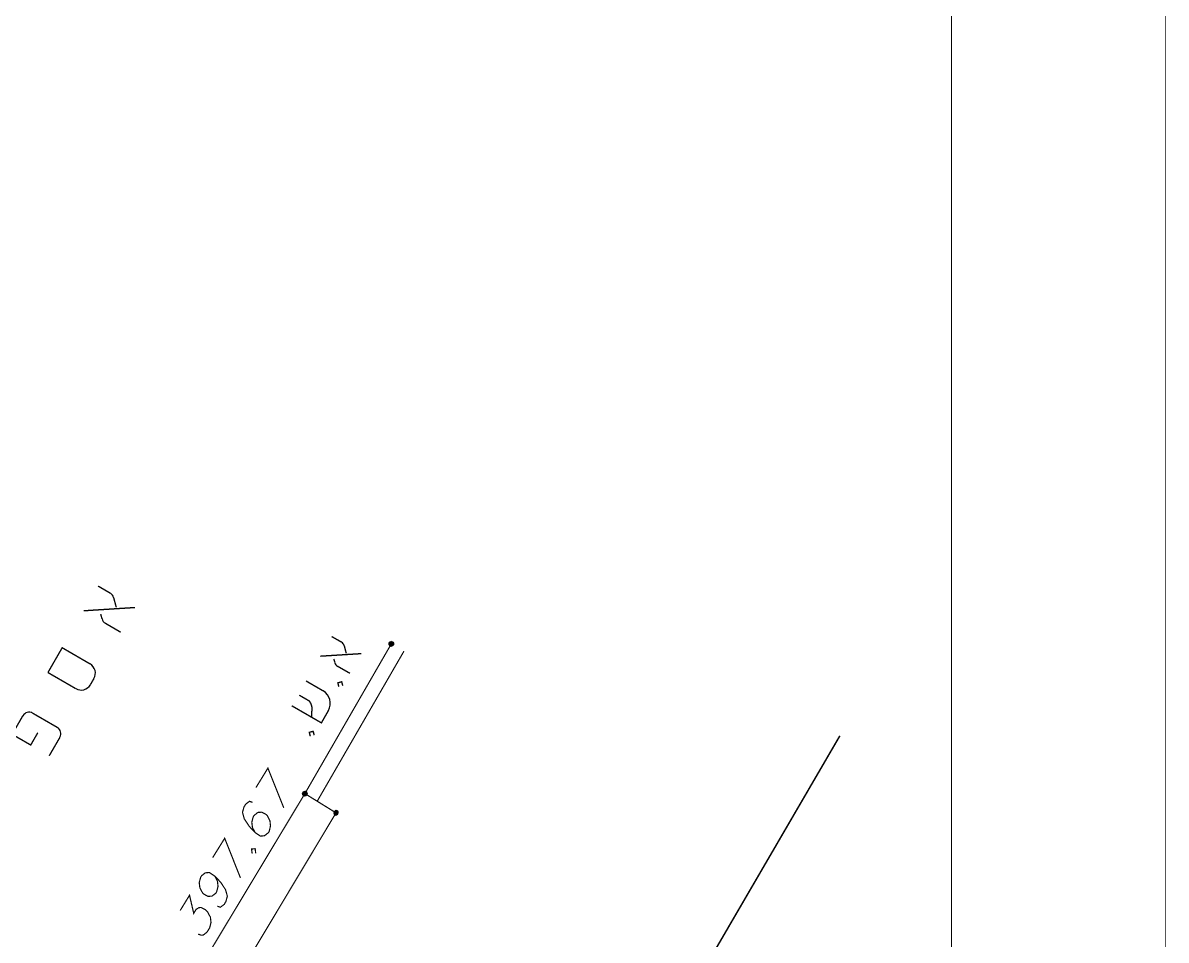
# Model space of a CAD drawing. Extents: x 489 to 720, y 1028 to 1176.
# Drawn here: x 549.33 to 562.69, y 1064.26 to 1074.98 of the extents above; entities that cross this region are included whole.
import ezdxf

# ---------------------------------------------------------------- set-up
doc = ezdxf.new("R2010")
doc.units = 0
doc.header["$MEASUREMENT"] = 0
for name, color, linetype in [('1202', 7, 'Continuous'), ('1501-EVEN-SOFA', 7, 'Continuous'), ('2410-EVEN-SOFA', 7, 'Continuous'), ('M1280', 7, 'Continuous'), ('M1602', 7, 'Continuous')]:
    doc.layers.add(name, color=color, linetype=linetype)

msp = doc.modelspace()

# ---------------------------------------------------------------- hatches: boundary and pattern name
at = {"layer": '1501-EVEN-SOFA', "linetype": 'Continuous', "ltscale": 0.045455}
for points in [[(553.614, 1067.735), (553.66, 1067.709), (553.611, 1067.726)], [(553.66, 1067.709), (553.611, 1067.726), (553.653, 1067.701)], [(553.611, 1067.726), (553.653, 1067.701), (553.611, 1067.716)], [(553.653, 1067.701), (553.611, 1067.716), (553.644, 1067.697)], [(553.611, 1067.716), (553.644, 1067.697), (553.615, 1067.706)], [(553.621, 1067.743), (553.663, 1067.72), (553.614, 1067.735)], [(553.663, 1067.72), (553.614, 1067.735), (553.66, 1067.709)], [(553.644, 1067.697), (553.615, 1067.706), (553.633, 1067.697)], [(553.615, 1067.706), (553.633, 1067.697), (553.623, 1067.7)], [(553.63, 1067.748), (553.662, 1067.73), (553.621, 1067.743)], [(553.662, 1067.73), (553.621, 1067.743), (553.663, 1067.72)], [(553.64, 1067.749), (553.657, 1067.739), (553.63, 1067.748)], [(553.657, 1067.739), (553.63, 1067.748), (553.662, 1067.73)], [(553.649, 1067.746), (553.64, 1067.749), (553.657, 1067.739)], [(552.604, 1065.988), (552.649, 1065.959), (552.6, 1065.978)], [(552.649, 1065.959), (552.6, 1065.978), (552.642, 1065.953)], [(552.6, 1065.978), (552.642, 1065.953), (552.6, 1065.967)], [(552.642, 1065.953), (552.6, 1065.967), (552.632, 1065.948)], [(552.6, 1065.967), (552.632, 1065.948), (552.605, 1065.958)], [(552.611, 1065.995), (552.653, 1065.97), (552.604, 1065.988)], [(552.653, 1065.97), (552.604, 1065.988), (552.649, 1065.959)], [(552.621, 1065.999), (552.652, 1065.98), (552.611, 1065.995)], [(552.652, 1065.98), (552.611, 1065.995), (552.653, 1065.97)], [(552.631, 1065.999), (552.648, 1065.989), (552.621, 1065.999)], [(552.648, 1065.989), (552.621, 1065.999), (552.652, 1065.98)], [(552.64, 1065.996), (552.631, 1065.999), (552.648, 1065.989)], [(552.632, 1065.948), (552.605, 1065.958), (552.622, 1065.948)], [(552.605, 1065.958), (552.622, 1065.948), (552.613, 1065.951)], [(552.966, 1065.753), (553.014, 1065.734), (552.97, 1065.762)], [(552.966, 1065.742), (553.007, 1065.728), (552.966, 1065.753)], [(553.007, 1065.728), (552.966, 1065.753), (553.014, 1065.734)], [(552.971, 1065.732), (552.998, 1065.723), (552.966, 1065.742)], [(552.998, 1065.723), (552.966, 1065.742), (553.007, 1065.728)], [(552.97, 1065.762), (553.017, 1065.745), (552.977, 1065.77)], [(553.014, 1065.734), (552.97, 1065.762), (553.017, 1065.745)], [(552.979, 1065.725), (552.988, 1065.722), (552.971, 1065.732)], [(552.988, 1065.722), (552.971, 1065.732), (552.998, 1065.723)], [(552.977, 1065.77), (553.017, 1065.755), (552.986, 1065.774)], [(553.017, 1065.745), (552.977, 1065.77), (553.017, 1065.755)], [(553.017, 1065.755), (552.986, 1065.774), (553.013, 1065.764)], [(552.986, 1065.774), (553.013, 1065.764), (552.996, 1065.774)], [(553.013, 1065.764), (552.996, 1065.774), (553.005, 1065.771)]]:
    msp.add_hatch(color=251, dxfattribs=at).paths.add_polyline_path(points, flags=0)

# ---------------------------------------------------------------- linework, layer by layer
at = {"color": 250, "linetype": 'Continuous', "ltscale": 0.045455}
for points, const_width in [([(550.354, 1068.315), (550.21, 1068.399)], 0.0158), ([(550.423, 1068.15), (550.392, 1068.265)], 0.0158), ([(550.042, 1068.11), (550.642, 1068.148)], 0.0158), ([(550.241, 1068.072), (550.256, 1068.015)], 0.0158), ([(550.295, 1067.964), (550.475, 1067.859)], 0.0158), ([(553.056, 1067.743), (552.94, 1067.809)], 0.0158), ([(553.111, 1067.612), (553.087, 1067.703)], 0.0158), ([(550.116, 1067.489), (549.791, 1067.678), (549.624, 1067.388)], 0.0158), ([(552.806, 1067.579), (553.287, 1067.609)], 0.0158), ([(552.965, 1067.548), (552.978, 1067.503)], 0.0158), ([(553.008, 1067.462), (553.154, 1067.379)], 0.0158), ([(549.624, 1067.388), (549.949, 1067.2)], 0.0158), ([(550.12, 1067.246), (550.162, 1067.318)], 0.0158), ([(552.842, 1067.173), (552.64, 1067.29)], 0.0158), ([(553.024, 1067.222), (553.012, 1067.267), (553.057, 1067.28), (553.07, 1067.234)], 0.0158), ([(552.704, 1066.867), (552.711, 1066.979), (552.698, 1067.024), (552.678, 1067.056), (552.562, 1067.123)], 0.0158), ([(549.735, 1066.746), (549.446, 1066.913)], 0.0158), ([(552.473, 1067), (552.82, 1066.8), (552.903, 1066.945)], 0.0158), ([(549.331, 1066.883), (549.206, 1066.666), (549.423, 1066.541), (549.506, 1066.685)], 0.0158), ([(549.639, 1066.415), (549.765, 1066.632)], 0.0158), ([(552.69, 1066.643), (552.679, 1066.689), (552.724, 1066.701), (552.736, 1066.656)], 0.0158), ([(552.055, 1066.043), (552.195, 1066.271), (552.38, 1065.807)], 0.0138), ([(552.015, 1065.871), (551.979, 1065.883), (551.935, 1065.849), (551.915, 1065.816), (551.898, 1065.754), (551.919, 1065.678), (551.977, 1065.59), (552.045, 1065.518), (552.108, 1065.476), (552.156, 1065.481), (552.199, 1065.515), (552.21, 1065.531), (552.225, 1065.595), (552.219, 1065.655), (552.188, 1065.715), (552.174, 1065.729), (552.124, 1065.756), (552.077, 1065.753), (552.033, 1065.717), (552.023, 1065.701), (552.007, 1065.639), (552.014, 1065.578), (552.045, 1065.518)], 0.0138), ([(551.549, 1065.224), (551.69, 1065.451), (551.874, 1064.988)], 0.0138), ([(552.011, 1065.272), (552.004, 1065.325), (552.046, 1065.329), (552.052, 1065.275)], 0.0138), ([(551.574, 1065.009), (551.605, 1064.95), (551.612, 1064.889), (551.596, 1064.826), (551.586, 1064.809), (551.542, 1064.775), (551.495, 1064.772), (551.445, 1064.799), (551.431, 1064.813), (551.4, 1064.872), (551.392, 1064.933), (551.41, 1064.997), (551.42, 1065.013), (551.463, 1065.047), (551.511, 1065.051), (551.574, 1065.009), (551.642, 1064.938), (551.7, 1064.85), (551.721, 1064.774), (551.704, 1064.712), (551.685, 1064.679), (551.64, 1064.645), (551.604, 1064.657)], 0.0138), ([(551.17, 1064.607), (551.279, 1064.785), (551.328, 1064.573), (551.357, 1064.622), (551.391, 1064.64), (551.415, 1064.642), (551.465, 1064.615), (551.492, 1064.587), (551.523, 1064.528), (551.53, 1064.466), (551.514, 1064.403), (551.483, 1064.354), (551.44, 1064.32), (551.416, 1064.318), (551.38, 1064.331)], 0.0138)]:
    msp.add_lwpolyline(points, dxfattribs=dict(at, const_width=const_width))
for centre, radius, start, end in [((550.312, 1068.243), 0.083, 14.9359, 59.9359), ((550.312, 1068.243), 0.083, 14.9359, 59.9359), ((550.337, 1068.037), 0.083, 194.9304, 239.9304), ((550.337, 1068.037), 0.083, 194.9304, 239.9304), ((553.022, 1067.685), 0.0659, 14.9963, 59.9963), ((553.022, 1067.685), 0.0659, 14.9963, 59.9963), ((550.054, 1067.381), 0.125, 329.9304, 419.9304), ((553.042, 1067.52), 0.0659, 194.9908, 239.9909), ((553.042, 1067.52), 0.0659, 194.9908, 239.9909), ((550.012, 1067.308), 0.125, 239.9304, 329.9304), ((552.758, 1067.029), 0.166, 329.9908, 419.9908), ((549.404, 1066.841), 0.083, 59.9359, 149.9304), ((549.692, 1066.674), 0.083, 329.9304, 419.9304)]:
    msp.add_arc(centre, radius, start, end, dxfattribs=at)
at = {"layer": '1202', "color": 7, "linetype": 'Continuous', "ltscale": 0.045455, "const_width": 0.0112}
for points in [[(488.854, 1028.441), (562.687, 1028.441), (562.687, 1101.273), (488.854, 1101.273)], [(491.356, 1030.943), (560.185, 1030.943), (560.185, 1098.771), (491.356, 1098.771)]]:
    msp.add_lwpolyline(points, dxfattribs=at)
at = {"layer": '1501-EVEN-SOFA', "color": 251, "linetype": 'Continuous', "ltscale": 0.045455, "const_width": 0.0138}
for points in [[(553.606, 1067.723), (553.667, 1067.723)], [(552.596, 1065.973), (552.657, 1065.973)], [(552.961, 1065.748), (553.022, 1065.748)]]:
    msp.add_lwpolyline(points, dxfattribs=at)
at = {"layer": '1501-EVEN-SOFA', "color": 251, "linetype": 'Continuous', "ltscale": 0.045455}
for points in [[(553.614, 1067.735), (553.66, 1067.709), (553.611, 1067.726)], [(553.66, 1067.709), (553.611, 1067.726), (553.653, 1067.701)], [(553.611, 1067.726), (553.653, 1067.701), (553.611, 1067.716)], [(553.653, 1067.701), (553.611, 1067.716), (553.644, 1067.697)], [(553.611, 1067.716), (553.644, 1067.697), (553.615, 1067.706)], [(553.621, 1067.743), (553.663, 1067.72), (553.614, 1067.735)], [(553.663, 1067.72), (553.614, 1067.735), (553.66, 1067.709)], [(553.644, 1067.697), (553.615, 1067.706), (553.633, 1067.697)], [(553.615, 1067.706), (553.633, 1067.697), (553.623, 1067.7)], [(553.63, 1067.748), (553.662, 1067.73), (553.621, 1067.743)], [(553.662, 1067.73), (553.621, 1067.743), (553.663, 1067.72)], [(553.64, 1067.749), (553.657, 1067.739), (553.63, 1067.748)], [(553.657, 1067.739), (553.63, 1067.748), (553.662, 1067.73)], [(553.649, 1067.746), (553.64, 1067.749), (553.657, 1067.739)], [(552.604, 1065.988), (552.649, 1065.959), (552.6, 1065.978)], [(552.649, 1065.959), (552.6, 1065.978), (552.642, 1065.953)], [(552.6, 1065.978), (552.642, 1065.953), (552.6, 1065.967)], [(552.642, 1065.953), (552.6, 1065.967), (552.632, 1065.948)], [(552.6, 1065.967), (552.632, 1065.948), (552.605, 1065.958)], [(552.611, 1065.995), (552.653, 1065.97), (552.604, 1065.988)], [(552.653, 1065.97), (552.604, 1065.988), (552.649, 1065.959)], [(552.621, 1065.999), (552.652, 1065.98), (552.611, 1065.995)], [(552.652, 1065.98), (552.611, 1065.995), (552.653, 1065.97)], [(552.631, 1065.999), (552.648, 1065.989), (552.621, 1065.999)], [(552.648, 1065.989), (552.621, 1065.999), (552.652, 1065.98)], [(552.64, 1065.996), (552.631, 1065.999), (552.648, 1065.989)], [(552.632, 1065.948), (552.605, 1065.958), (552.622, 1065.948)], [(552.605, 1065.958), (552.622, 1065.948), (552.613, 1065.951)], [(552.966, 1065.753), (553.014, 1065.734), (552.97, 1065.762)], [(552.966, 1065.742), (553.007, 1065.728), (552.966, 1065.753)], [(553.007, 1065.728), (552.966, 1065.753), (553.014, 1065.734)], [(552.971, 1065.732), (552.998, 1065.723), (552.966, 1065.742)], [(552.998, 1065.723), (552.966, 1065.742), (553.007, 1065.728)], [(552.97, 1065.762), (553.017, 1065.745), (552.977, 1065.77)], [(553.014, 1065.734), (552.97, 1065.762), (553.017, 1065.745)], [(552.979, 1065.725), (552.988, 1065.722), (552.971, 1065.732)], [(552.988, 1065.722), (552.971, 1065.732), (552.998, 1065.723)], [(552.977, 1065.77), (553.017, 1065.755), (552.986, 1065.774)], [(553.017, 1065.745), (552.977, 1065.77), (553.017, 1065.755)], [(553.017, 1065.755), (552.986, 1065.774), (553.013, 1065.764)], [(552.986, 1065.774), (553.013, 1065.764), (552.996, 1065.774)], [(553.013, 1065.764), (552.996, 1065.774), (553.005, 1065.771)]]:
    msp.add_lwpolyline(points, dxfattribs=at)
for centre in [(553.637, 1067.723), (552.627, 1065.973)]:
    msp.add_circle(centre, 0.0261, dxfattribs=at)
msp.add_arc((552.991, 1065.748), 0.0261, 329.0515, 329.0515, dxfattribs=at)
at = {"layer": '2410-EVEN-SOFA', "color": 251, "linetype": 'Continuous', "ltscale": 0.045455, "const_width": 0.0138}
for points in [[(537.753, 1037.748), (539.744, 1041.204), (543.372, 1047.492), (545.783, 1051.654), (545.192, 1053.616), (545.588, 1053.396), (548.575, 1058.367), (551.61, 1063.442), (552.991, 1065.748), (552.627, 1065.973), (553.637, 1067.723)], [(552.774, 1065.889), (553.785, 1067.638)], [(545.192, 1053.616), (552.627, 1065.973)]]:
    msp.add_lwpolyline(points, dxfattribs=at)
at = {"layer": 'M1280', "color": 7, "linetype": 'Continuous', "ltscale": 0.045455, "const_width": 0.0112}
msp.add_lwpolyline([(491.356, 1030.943), (560.185, 1030.943), (560.185, 1098.771), (491.356, 1098.771)], dxfattribs=at)
at = {"layer": 'M1602', "color": 214, "linetype": 'Continuous', "ltscale": 0.045455, "const_width": 0.0182}
msp.add_lwpolyline([(558.879, 1066.648), (540.578, 1035.218)], dxfattribs=at)

doc.saveas('drawing.dxf')
